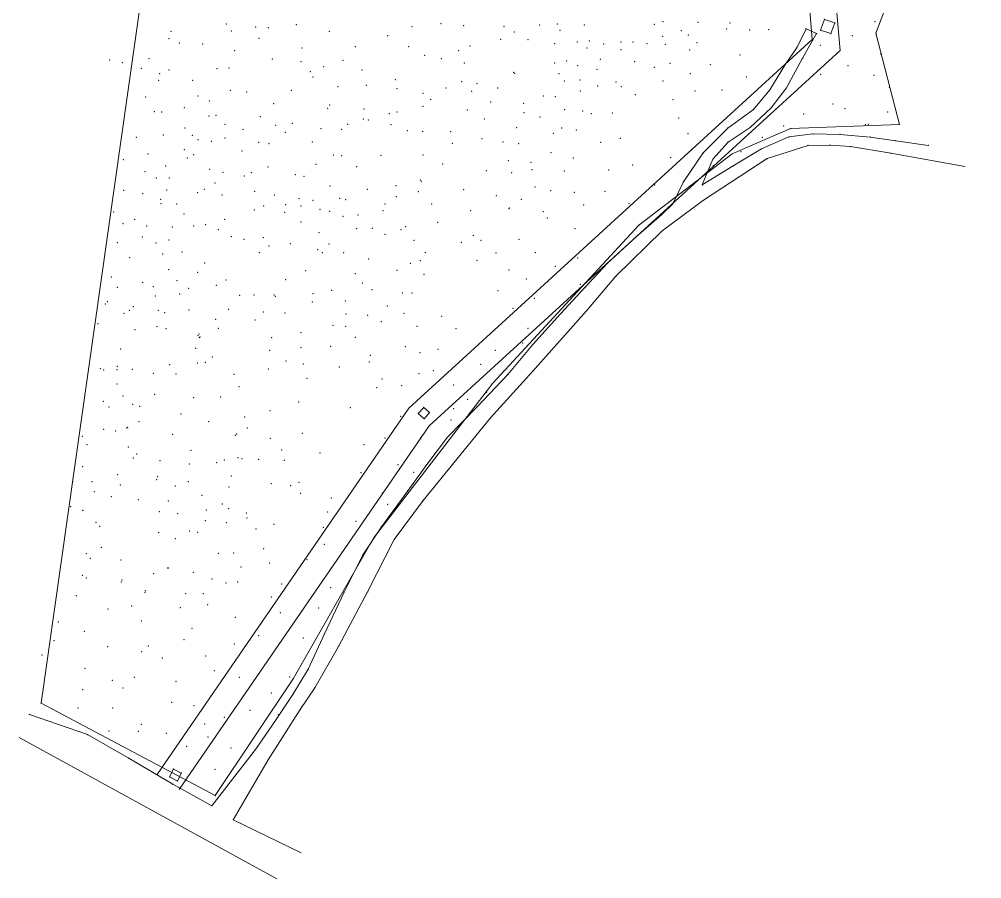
# Model space of a CAD drawing. Header units: metres. Extents: x 575963 to 576746, y 4027204 to 4027703.
# Drawn here: x 575963.4 to 576251.8, y 4027204.3 to 4027461.9 of the extents above; entities that cross this region are included whole.
import ezdxf

# ---------------------------------------------------------------- set-up
doc = ezdxf.new("R2010")
doc.units = ezdxf.units.M
for name, color, linetype, lineweight in [('ELEKTRKHAT', 207, 'Continuous', 0), ('NOKTAAĞAC', 126, 'Continuous', 0), ('NOKTADIREK', 157, 'Continuous', 0), ('NOKTAPARSEL', 6, 'Continuous', 0), ('NOKTAYOL', 30, 'Continuous', 0), ('NOKTAZEMIN', 143, 'Continuous', 0), ('PARSEL', 1, 'Continuous', 0), ('YOL', 132, 'Continuous', 0)]:
    doc.layers.add(name, color=color, linetype=linetype, lineweight=lineweight)

msp = doc.modelspace()

# ---------------------------------------------------------------- linework, layer by layer
at = {"layer": 'ELEKTRKHAT'}
for p, q in [((576184.5962, 4027651.9692, 346.0607), (576201.072, 4027455.8662, 335.6276)), ((576192.5681, 4027652.6389, 346.0607), (576209.3732, 4027452.6161, 335.6276)), ((576203.5465, 4027458.6532, 335.4981), (576204.712, 4027461.9063, 335.7999)), ((576204.712, 4027461.9063, 335.7999), (576207.8558, 4027460.8292, 335.6483)), ((576206.639, 4027457.6473, 335.6734), (576203.5465, 4027458.6532, 335.4981)), ((576207.8558, 4027460.8292, 335.6483), (576206.639, 4027457.6473, 335.6734)), ((576201.072, 4027455.8662, 335.6276), (576080.2113, 4027345.3712, 340.7573)), ((576209.3732, 4027452.6161, 335.6276), (576086.2856, 4027340.0851, 340.7573)), ((576083.0026, 4027343.8269, 340.8333), (576084.6178, 4027345.5971, 340.6616)), ((576084.6178, 4027345.5971, 340.6616), (576086.346, 4027344.0538, 340.7474)), ((576080.2113, 4027345.3712, 340.7573), (576004.7874, 4027235.6176, 348.313)), ((576084.7392, 4027342.2214, 340.7543), (576083.0026, 4027343.8269, 340.8333)), ((576086.346, 4027344.0538, 340.7474), (576084.7392, 4027342.2214, 340.7543)), ((576086.2856, 4027340.0851, 340.7573), (576011.3807, 4027231.0867, 348.313)), ((576009.6527, 4027237.2105, 348.4032), (576008.5027, 4027234.8761, 348.3402)), ((576011.9909, 4027236.0004, 348.3014), (576009.6527, 4027237.2105, 348.4032)), ((576010.8211, 4027233.6112, 348.1657), (576011.9909, 4027236.0004, 348.3014)), ((576008.5027, 4027234.8761, 348.3402), (576010.8211, 4027233.6112, 348.1657))]:
    msp.add_line(p, q, dxfattribs=at)
at = {"layer": 'NOKTAAĞAC'}
for p in [(576156.2844, 4027461.2347, 337.097), (576166.804, 4027460.9886, 336.3139), (576008.952, 4027458.3118, 342.3812), (576025.5349, 4027460.4966, 341.7884), (576026.9896, 4027458.4364, 341.8372), (576034.2425, 4027459.5815, 341.611), (576056.3114, 4027458.3025, 340.9458), (576081.1644, 4027459.6819, 340.0015), (576096.593, 4027460.0486, 339.4293), (576108.6808, 4027459.7187, 338.8269), (576111.7733, 4027458.1291, 339.0597), (576119.4155, 4027460.2567, 338.7472), (576124.6791, 4027460.4914, 338.5271), (576125.5156, 4027458.6015, 338.3562), (576132.7596, 4027460.2417, 337.9677), (576153.7548, 4027460.4142, 337.1069), (576161.7799, 4027458.4677, 336.3605), (576175.3921, 4027459.0606, 335.822), (576176.4176, 4027460.8556, 335.8933), (576182.2882, 4027458.6714, 335.6576), (576187.9516, 4027458.8539, 335.5427), (576008.2871, 4027456.0761, 342.275), (576035.286, 4027456.2391, 341.6242), (576073.806, 4027456.9796, 340.2847), (576107.6774, 4027455.8714, 338.8059), (576115.8996, 4027455.804, 338.7979), (576134.243, 4027455.4315, 337.6493), (576156.2654, 4027456.8365, 336.526), (576163.9295, 4027457.1704, 336.1077), (576011.4499, 4027454.8477, 342.2546), (576018.4204, 4027454.4716, 342.035), (576028.0211, 4027452.5617, 341.6711), (576080.1124, 4027453.6727, 339.9073), (576095.0617, 4027452.486, 339.3343), (576098.4522, 4027453.8754, 339.1991), (576123.9058, 4027454.6312, 337.9702), (576130.6158, 4027455.082, 338.0279), (576133.5645, 4027453.3009, 337.6149), (576138.5419, 4027454.506, 337.4067), (576143.7302, 4027452.8096, 336.6928), (576143.7962, 4027455.1666, 337.122), (576147.3125, 4027455.1245, 336.9714), (576151.495, 4027454.6484, 336.7564), (576157.0724, 4027454.4457, 336.6462), (576164.3177, 4027452.7479, 335.5481), (576166.5397, 4027454.8805, 335.65), (575990.4869, 4027449.7634, 343.1147), (576002.3088, 4027450.171, 342.612), (576060.4603, 4027449.6401, 340.6652), (576084.8843, 4027451.1533, 339.8298), (576137.5499, 4027449.9306, 337.1481), (575994.339, 4027448.9584, 342.8206), (576000.0382, 4027447.2761, 342.7015), (576008.2659, 4027446.7088, 342.1749), (576022.6416, 4027447.1006, 341.7945), (576096.7803, 4027448.8022, 339.2198), (576123.9031, 4027448.8087, 337.8938), (576127.4949, 4027449.3931, 337.6078), (576130.7676, 4027448.0487, 337.3749), (576136.5299, 4027446.9186, 336.869), (576147.8614, 4027449.2095, 336.3309), (576153.6966, 4027447.5404, 335.846), (576158.3954, 4027448.7309, 335.8143), (576005.4601, 4027445.6549, 342.4919), (576015.4401, 4027443.6793, 341.9666), (576050.6225, 4027446.2753, 341.1099), (576051.4156, 4027444.5849, 341.0289), (576076.09, 4027443.8054, 340.1346), (576111.5712, 4027446.0521, 338.3662), (576111.9106, 4027445.7614, 338.1318), (576125.1401, 4027445.6535, 337.874), (576131.4268, 4027443.7021, 337.1282), (576005.2101, 4027443.6382, 342.8425), (576067.3932, 4027442.121, 340.5833), (576076.6482, 4027441.1641, 339.8172), (576095.9712, 4027443.2267, 339.3612), (576100.6316, 4027442.6785, 338.7207), (576106.773, 4027441.3805, 338.7225), (576126.7186, 4027443.4589, 337.4016), (576136.7784, 4027441.9701, 336.7263), (576142.2016, 4027443.0898, 336.408), (576143.8469, 4027441.726, 335.9442), (576001.2655, 4027438.6262, 342.9246), (576017.0392, 4027438.9028, 342.1795), (576026.7187, 4027440.6143, 341.9857), (576084.3964, 4027439.7744, 339.9637), (576086.7525, 4027437.9496, 339.8308), (576098.9723, 4027440.3796, 338.6795), (576120.4916, 4027438.9639, 337.6563), (576124.0627, 4027438.6859, 337.3656), (576131.5328, 4027440.4076, 337.0339), (576012.8589, 4027435.4447, 342.4073), (576020.3536, 4027437.4383, 342.0316), (576055.8204, 4027435.2816, 340.807), (576056.4506, 4027436.2816, 340.6711), (576066.7111, 4027435.086, 340.47), (576084.4349, 4027435.8055, 339.9353), (576104.6795, 4027437.1015, 338.5019), (576114.5829, 4027436.7341, 338.0947), (576207.2837, 4027436.5113, 333.7903), (576210.9101, 4027435.1528, 332.6953), (576003.8737, 4027434.2157, 342.7635), (576006.1375, 4027434.138, 342.7535), (576020.2565, 4027432.923, 342.19), (576022.4359, 4027433.1404, 342.2371), (576074.3007, 4027433.6111, 340.1772), (576076.6334, 4027434.093, 339.9518), (576114.6936, 4027433.9448, 338.0721), (576119.4471, 4027432.6096, 337.415), (576126.8855, 4027434.8859, 336.9624), (576132.2319, 4027434.437, 336.6457), (576134.8422, 4027433.5964, 336.3239), (576198.4418, 4027433.5125, 333.711), (576013.0815, 4027429.3126, 342.5794), (576025.0759, 4027430.4354, 342.0763), (576040.2863, 4027430.1802, 341.37), (576045.3031, 4027430.7135, 341.2426), (576061.8838, 4027430.4265, 340.6034), (576066.5641, 4027432.0689, 340.669), (576068.0314, 4027431.7744, 340.4689), (576074.8333, 4027430.3177, 340.1362), (576102.8452, 4027432.0862, 338.699), (576112.5189, 4027429.3979, 338.1762), (576126.0065, 4027429.3362, 336.7419), (576192.5257, 4027429.9682, 333.3963), (576216.9827, 4027430.33, 332.0845), (576217.8459, 4027430.461, 331.9557), (575998.5117, 4027426.5009, 342.9229), (576006.5845, 4027427.2772, 342.7877), (576015.2824, 4027427.1782, 342.427), (576025.0962, 4027426.3543, 342.2059), (576030.4804, 4027428.955, 341.85), (576043.1797, 4027428.0641, 341.302), (576053.8554, 4027429.1564, 340.9468), (576059.9976, 4027428.9172, 340.5624), (576079.6738, 4027428.5501, 339.9066), (576084.3414, 4027428.3369, 339.6846), (576092.754, 4027428.2521, 339.2377), (576123.4354, 4027427.7619, 336.9766), (576130.4135, 4027428.7748, 336.5314), (576186.1389, 4027426.5942, 333.6036), (576016.9636, 4027425.8871, 341.7148), (576021.035, 4027425.3404, 342.2673), (576038.2847, 4027424.6919, 341.5037), (576051.2509, 4027425.1277, 341.1415), (576093.1862, 4027424.7176, 339.1468), (576108.3561, 4027425.1041, 338.4034), (576113.0343, 4027424.6446, 337.5466), (576137.6282, 4027425.0788, 335.7332), (576002.0018, 4027421.577, 343.2156), (576012.9251, 4027422.8493, 342.4535), (576015.7379, 4027421.3709, 342.3548), (576030.1425, 4027422.4846, 342.024), (576057.5743, 4027421.2268, 340.6919), (576060.0751, 4027421.0256, 340.7967), (576071.8026, 4027421.1304, 340.5026), (576084.4337, 4027421.2208, 339.6531), (576122.7307, 4027421.929, 336.8962), (576179.7095, 4027422.2488, 333.6449), (575994.6153, 4027419.8446, 343.3504), (576007.2941, 4027417.9476, 342.9562), (576013.8058, 4027420.3179, 342.4558), (576052.3896, 4027418.4343, 341.0151), (576064.5521, 4027417.7286, 340.6444), (576090.3433, 4027418.5189, 339.4298), (576110.0341, 4027419.5811, 337.8019), (576116.7495, 4027419.0113, 337.5052), (576129.5138, 4027420.327, 336.4393), (576171.4485, 4027418.0135, 333.579), (576001.0803, 4027416.2609, 343.1681), (576020.5227, 4027416.9079, 342.4929), (576024.4519, 4027416.0446, 342.111), (576030.8366, 4027414.9229, 342.0901), (576033.003, 4027415.9128, 342.2624), (576046.1264, 4027415.3565, 341.3345), (576048.7481, 4027414.8444, 341.1337), (576110.9869, 4027416.0021, 338.0821), (576117.0957, 4027416.857, 337.3259), (576126.8092, 4027416.5012, 336.6503), (576140.0405, 4027416.7487, 335.2477), (576004.5338, 4027414.3587, 342.8663), (576008.445, 4027414.3787, 342.9789), (576022.0799, 4027412.8667, 342.2506), (576056.5736, 4027411.9203, 340.8062), (576076.2847, 4027412.0786, 340.1231), (576083.6503, 4027413.7664, 339.704), (576083.8814, 4027413.3317, 339.7852), (575994.71, 4027410.6155, 343.3521), (576000.3669, 4027409.656, 343.2736), (576007.6426, 4027410.7444, 342.9603), (576016.8876, 4027409.9965, 342.6966), (576018.8694, 4027410.9168, 342.4539), (576024.1494, 4027409.3015, 342.2034), (576033.9794, 4027410.3939, 342.0597), (576039.8865, 4027409.2345, 341.8579), (576067.7621, 4027410.927, 340.4104), (576083.0437, 4027410.2796, 339.4942), (576096.5833, 4027410.9025, 338.508), (576106.4408, 4027409.0327, 338.4325), (576117.9287, 4027411.6566, 337.2292), (576122.6267, 4027410.6079, 337.0246), (576129.792, 4027410.0995, 336.0534), (576005.8247, 4027407.975, 343.2061), (576005.8883, 4027406.6244, 343.3044), (576010.5559, 4027406.5488, 343.0356), (576043.2437, 4027406.3221, 341.8451), (576047.2939, 4027408.2045, 341.3801), (576051.4303, 4027407.6773, 341.2969), (576059.4867, 4027408.2483, 341.0121), (576061.2276, 4027407.8504, 340.8855), (576073.071, 4027406.5612, 340.1591), (576076.4447, 4027408.7231, 340.0537), (576086.981, 4027406.5556, 339.2338), (576113.8922, 4027407.9829, 337.5367), (575991.7418, 4027404.1556, 343.559), (576012.8244, 4027403.6015, 342.7996), (576033.8382, 4027404.8113, 342.122), (576036.7206, 4027406.0007, 342.153), (576042.9487, 4027404.0493, 341.6451), (576047.8477, 4027405.9459, 341.4561), (576053.5764, 4027404.9563, 340.9003), (576056.4062, 4027404.3274, 341.2889), (576064.9639, 4027403.2874, 340.8485), (576072.3845, 4027404.6155, 340.2065), (576110.2338, 4027405.1849, 338.0812), (576110.2528, 4027405.3455, 338.0902), (576120.4403, 4027404.2658, 337.2629), (575994.5402, 4027400.6331, 343.5514), (575997.9854, 4027401.923, 343.5174), (576025.0307, 4027401.9556, 342.2469), (576047.854, 4027401.1225, 341.4799), (576060.4107, 4027402.8551, 341.0438), (576088.7762, 4027401.0657, 339.3576), (576121.7104, 4027402.3686, 337.3196), (576001.5723, 4027400.008, 343.4679), (576009.3384, 4027399.6584, 343.1063), (576015.6825, 4027399.9431, 342.6326), (576019.2798, 4027400.3722, 342.6224), (576023.0472, 4027398.8687, 342.2927), (576053.2358, 4027397.9781, 341.1791), (576064.5248, 4027399.2049, 340.8015), (576069.2627, 4027399.3022, 340.5334), (576072.987, 4027397.5232, 340.0424), (576077.793, 4027398.9016, 340.4995), (576079.2555, 4027399.7438, 339.9555), (575992.7866, 4027395.0165, 343.8659), (576000.3183, 4027396.7165, 343.3109), (576004.4005, 4027394.8419, 343.2656), (576008.3128, 4027395.8016, 343.2569), (576026.9436, 4027396.7941, 342.2948), (576030.7423, 4027395.9382, 342.1858), (576036.5692, 4027396.5128, 342.0979), (576044.6361, 4027394.7138, 341.9457), (576081.6792, 4027395.6763, 339.9468), (576099.5177, 4027397.1455, 338.6001), (576101.7756, 4027395.6638, 338.5249), (576012.1628, 4027392.2271, 343.2123), (576035.3697, 4027391.9834, 342.1283), (576038.2685, 4027393.9448, 342.117), (576052.8381, 4027392.8902, 341.3719), (576054.2909, 4027391.9826, 341.286), (576056.2505, 4027394.532, 341.0866), (576060.6883, 4027392.0286, 341.1248), (576085.0682, 4027392.0048, 339.3811), (576118.1058, 4027391.9551, 337.5113), (575996.5313, 4027390.4877, 343.7068), (576006.423, 4027391.5864, 343.2119), (576018.97, 4027388.9027, 342.713), (576068.1223, 4027390.0342, 340.6217), (576083.6184, 4027389.5975, 339.5773), (576008.2033, 4027386.8552, 343.1284), (576016.9073, 4027386.1098, 342.7124), (576049.2305, 4027386.6221, 341.5901), (576076.6076, 4027386.6738, 340.1521), (576080.6212, 4027388.759, 339.9745), (575991.0555, 4027384.7274, 344.203), (576000.4085, 4027383.1196, 343.9384), (576010.7288, 4027383.551, 343.2701), (576025.4058, 4027383.8145, 342.626), (576043.2522, 4027383.8433, 341.9462), (576064.1112, 4027385.6658, 341.0298), (576084.6953, 4027385.5094, 339.6674), (575992.8543, 4027381.592, 344.2795), (576003.6114, 4027381.7897, 343.6523), (576014.1716, 4027381.2776, 343.1556), (576022.5016, 4027382.2248, 342.5858), (576057.0168, 4027380.7134, 341.3101), (576066.2241, 4027382.8565, 340.4278), (576069.1349, 4027380.8831, 340.4818), (575989.8127, 4027377.3056, 344.7239), (576004.2362, 4027378.9918, 343.8247), (576011.5485, 4027379.5893, 343.3719), (576029.5062, 4027379.2296, 342.3777), (576033.7913, 4027379.3064, 342.1518), (576039.7356, 4027379.258, 342.0114), (576040.1508, 4027378.906, 342.0144), (576051.4785, 4027379.6729, 341.4253), (576061.1416, 4027377.5302, 341.0702), (576078.2309, 4027379.8771, 340.1635), (576081.1642, 4027379.9175, 340.1647), (575989.2497, 4027376.6201, 344.7691), (575996.3836, 4027374.7292, 344.4479), (575997.5688, 4027375.8447, 344.2433), (576005.1362, 4027374.7321, 343.7783), (576014.3094, 4027374.7698, 343.1906), (576026.1922, 4027374.9524, 342.4711), (576051.2186, 4027377.2198, 341.4791), (576073.7438, 4027376.0116, 340.1591), (575994.7759, 4027373.8106, 344.6869), (576006.9662, 4027373.9779, 343.7944), (576022.2518, 4027371.9525, 342.9547), (576034.1075, 4027371.8146, 342.2082), (576036.6067, 4027374.2015, 342.2279), (576043.1023, 4027373.864, 341.9222), (576061.3819, 4027373.6101, 341.4504), (576067.7988, 4027373.2349, 340.7578), (576078.7566, 4027373.7955, 340.0073), (575986.9865, 4027370.725, 344.9737), (575998.0865, 4027368.8899, 344.4949), (576004.66, 4027369.8455, 344.0213), (576007.3582, 4027369.1811, 344.1623), (576023.0949, 4027369.3457, 342.8085), (576057.4641, 4027370.1655, 341.3103), (576061.2056, 4027369.8939, 341.2857), (576071.931, 4027371.2587, 340.4396), (576120.4564, 4027371.2788, 337.7246), (576017.0076, 4027367.0661, 343.2487), (576017.3084, 4027367.6425, 343.3836), (576017.4286, 4027366.5386, 343.1035), (576017.5578, 4027366.6665, 343.2087), (576039.0983, 4027366.5436, 341.9153), (576047.811, 4027367.9803, 341.5237), (576064.1203, 4027366.5595, 341.2038), (575993.8259, 4027363.1346, 344.8285), (576016.2637, 4027363.287, 343.0436), (576047.8623, 4027363.486, 341.7573), (576079.1299, 4027363.8354, 340.5308), (576112.4068, 4027363.8836, 338.7223), (576114.3201, 4027364.8938, 338.5257), (576021.3364, 4027360.7039, 343.3202), (576038.4648, 4027362.6885, 342.1059), (576068.6421, 4027361.2384, 341.0504), (576083.5294, 4027361.9689, 340.0286), (575987.6956, 4027357.2534, 345.4647), (575992.8065, 4027357.9576, 345.1266), (576008.481, 4027358.3826, 344.2327), (576016.7696, 4027358.8799, 343.5395), (576019.1838, 4027359.1268, 343.3882), (576038.0667, 4027357.1545, 342.3915), (576043.4101, 4027359.4728, 342.1098), (576048.5176, 4027358.6184, 341.9299), (576059.3466, 4027357.7125, 341.439), (576068.3351, 4027359.239, 341.064), (575988.7173, 4027356.8359, 345.5071), (575992.6934, 4027356.9325, 345.0703), (575997.3461, 4027356.9857, 344.8529), (576003.5912, 4027355.8564, 344.6306), (576010.3846, 4027355.6484, 344.2413), (576027.7946, 4027355.4708, 342.932), (576049.7036, 4027354.3205, 341.835), (576083.2645, 4027355.7321, 340.5407), (575992.7014, 4027352.638, 345.1527), (576029.2996, 4027351.805, 342.9282), (576070.497, 4027351.5171, 341.0388), (576072.0831, 4027354.1672, 341.1093), (576078.061, 4027352.115, 340.6301), (575994.5229, 4027349.0636, 345.269), (576003.9676, 4027349.522, 344.583), (576015.7435, 4027348.515, 343.8304), (576023.8262, 4027348.7371, 343.2624), (576103.4961, 4027350.016, 339.4946), (575988.6443, 4027347.4201, 345.5933), (575990.3675, 4027345.7544, 345.5151), (575997.3721, 4027346.5596, 345.1496), (575999.5086, 4027345.9378, 344.7556), (576047.1552, 4027347.2434, 341.9239), (576097.7956, 4027348.0575, 339.9583), (576011.8931, 4027343.6595, 344.0845), (576030.9738, 4027342.766, 343.0895), (576038.5673, 4027344.6666, 342.7309), (576062.6824, 4027345.5055, 341.5887), (576093.6209, 4027345.2082, 340.181), (575999.348, 4027341.3221, 344.8543), (576020.1709, 4027341.3342, 343.638), (576092.7582, 4027341.8207, 340.2966), (575988.7711, 4027339.0742, 346.4497), (575992.2893, 4027338.5408, 345.8559), (575995.6411, 4027339.4057, 345.3835), (575995.8759, 4027339.6724, 345.2473), (576009.4152, 4027337.5669, 344.4326), (576028.2106, 4027337.2548, 343.5271), (576028.6107, 4027337.6804, 343.4277), (576031.7558, 4027339.4554, 343.4593), (576048.2469, 4027337.862, 342.1365), (575982.3614, 4027336.9242, 346.3928), (575983.7285, 4027334.4184, 346.5675), (576038.6841, 4027336.3455, 342.8506), (576066.7218, 4027334.465, 341.7689), (575996.0774, 4027333.7862, 345.6813), (575998.5843, 4027331.6827, 345.4173), (576014.9026, 4027332.6988, 344.3565), (576042.1082, 4027332.8449, 342.9408), (576053.5747, 4027331.9463, 342.4861), (575997.6594, 4027330.4336, 345.4625), (576005.5624, 4027329.6577, 344.9829), (576014.3813, 4027328.66, 344.4828), (576022.6123, 4027329.0822, 344.0856), (576024.8429, 4027329.8225, 343.9898), (576028.9568, 4027330.5685, 343.5087), (576030.1383, 4027330.2835, 343.5468), (576035.1544, 4027330.0632, 343.4969), (576042.8739, 4027329.777, 342.958), (575982.4844, 4027327.8627, 347.149), (575992.9557, 4027325.4251, 345.9988), (576081.6201, 4027326.1727, 341.301), (575979.447, 4027323.3047, 347.0814), (575985.2773, 4027323.3899, 346.9144), (576004.5693, 4027323.9728, 345.3868), (576004.956, 4027324.8808, 345.3011), (576014.0836, 4027323.3958, 344.8685), (576026.9857, 4027325.0191, 343.922), (576039.0047, 4027322.7606, 343.2892), (576047.2612, 4027323.1474, 342.9396), (575985.8982, 4027320.3311, 346.7892), (575993.7453, 4027322.3277, 346.2329), (576010.2353, 4027322.0862, 344.9246), (576026.2394, 4027321.719, 344.2143), (576044.7733, 4027322.1826, 343.1618), (576047.7867, 4027319.8364, 343.0349), (575991.0359, 4027318.8988, 346.5902), (575999.1181, 4027317.9837, 346.1461), (576008.1008, 4027317.5889, 345.4206), (576018.2056, 4027319.2617, 344.5857), (575978.8049, 4027315.9033, 347.5961), (575982.4163, 4027314.7755, 347.3527), (575982.4987, 4027314.7733, 347.3607), (576005.3726, 4027314.4055, 345.4054), (576019.5079, 4027314.8379, 344.7596), (576024.246, 4027316.6265, 344.7936), (576026.176, 4027315.3035, 344.3959), (576031.4989, 4027313.9627, 344.0192), (576073.8051, 4027316.5066, 341.8256), (575986.4728, 4027311.1619, 347.1287), (576010.9382, 4027313.7367, 345.2377), (576019.2206, 4027311.6446, 344.761), (576025.5146, 4027311.0283, 344.6067), (576031.6786, 4027312.4093, 344.2519), (575987.5018, 4027309.9451, 347.1397), (576014.4852, 4027308.5623, 345.2482), (576016.8668, 4027308.173, 345.0956), (576034.3518, 4027309.1579, 343.9383), (576034.4229, 4027309.1647, 343.9717), (576039.73, 4027310.5207, 343.8149), (576005.2412, 4027308.0355, 345.5979), (576010.2133, 4027306.2345, 345.5404), (575987.9904, 4027303.6377, 347.2005), (576036.7085, 4027303.2336, 344.2538), (575983.5812, 4027301.7256, 347.5164), (575984.7252, 4027300.3507, 347.5304), (575993.9646, 4027299.8783, 346.6678), (576023.0739, 4027301.8493, 344.9685), (576027.6869, 4027301.9433, 344.8015), (576007.8821, 4027297.4632, 345.7762), (576008.0748, 4027297.5049, 346.0309), (576029.9119, 4027297.784, 344.8485), (576038.4239, 4027299.002, 344.1404), (575982.3199, 4027295.2678, 347.8318), (575983.4961, 4027294.4545, 347.7288), (575994.265, 4027293.908, 346.836), (576003.6754, 4027295.7965, 346.1378), (576003.697, 4027295.7997, 346.3695), (576015.6187, 4027296.1309, 345.333), (576021.1698, 4027294.1787, 345.2041), (575994.01, 4027293.2845, 346.8143), (576025.4237, 4027293.0165, 345.3716), (576028.8611, 4027293.2595, 344.9686), (576056.745, 4027291.6191, 343.5583), (575980.5857, 4027289.195, 348.1767), (576001.1474, 4027290.1666, 346.4574), (576001.1713, 4027290.7183, 346.2784), (576013.2618, 4027289.8296, 345.711), (576018.6131, 4027289.741, 345.706), (576038.9547, 4027288.8099, 344.5918), (575989.9822, 4027285.1744, 347.3552), (575997.0964, 4027286.1176, 346.6703), (576011.7461, 4027285.5961, 345.9356), (576019.8785, 4027286.4458, 345.6767), (576053.1307, 4027285.5075, 344.0099), (575975.1509, 4027281.2481, 349.0706), (576000.0393, 4027281.5608, 346.6043), (576015.2269, 4027279.375, 346.3738), (575982.9321, 4027278.5089, 348.6366), (575973.8794, 4027275.6829, 349.5445), (575989.897, 4027273.8709, 347.582), (576002.1046, 4027274.0834, 346.8989), (576012.8374, 4027275.9917, 346.3973), (575970.2415, 4027271.3755, 349.7816), (576000.1202, 4027272.3502, 347.1485), (576019.3061, 4027271.086, 345.9589), (575983.1501, 4027267.4031, 348.705), (575991.3505, 4027263.7643, 348.2916), (575981.0151, 4027255.5323, 349.481), (575990.2763, 4027248.6363, 349.4455), (575999.0889, 4027248.5292, 347.5822)]:
    msp.add_point(p, dxfattribs=at)
at = {"layer": 'NOKTADIREK'}
for p in [(576204.712, 4027461.9063, 335.7999), (576203.5465, 4027458.6532, 335.4981), (576207.8558, 4027460.8292, 335.6483), (576206.639, 4027457.6473, 335.6734), (576084.6178, 4027345.5971, 340.6616), (576083.0026, 4027343.8269, 340.8333), (576086.346, 4027344.0538, 340.7474), (576084.7392, 4027342.2214, 340.7543), (576009.6527, 4027237.2105, 348.4032), (576011.9909, 4027236.0004, 348.3014), (576008.5027, 4027234.8761, 348.3402), (576010.8211, 4027233.6112, 348.1657)]:
    msp.add_point(p, dxfattribs=at)
at = {"layer": 'NOKTAPARSEL'}
for p in [(576220.14, 4027457.72), (576227.18, 4027430.43), (576194.56, 4027429.18), (576177.04, 4027421.56), (576149.1, 4027400.21), (576105.38, 4027352.9), (576069.6, 4027306.42), (576045.53, 4027264.3), (575969.98, 4027256.98), (576022.18, 4027229.25)]:
    msp.add_point(p, dxfattribs=at)
at = {"layer": 'NOKTAYOL'}
for p in [(576199.2016, 4027459.0807, 335.4039), (576202.3602, 4027457.6365, 335.1786), (576196.5325, 4027453.5976, 334.7099), (576198.1405, 4027450.2337, 334.4749), (576193.0759, 4027448.4784, 334.4926), (576193.3177, 4027441.3509, 334.1867), (576188.3155, 4027440.7523, 333.9482), (576188.7649, 4027435.3987, 333.9862), (576183.4228, 4027434.9065, 333.9532), (576175.7408, 4027429.3422, 333.8747), (576182.4672, 4027429.4994, 333.7927), (576194.0799, 4027426.6799, 332.7277), (576201.2565, 4027427.5862, 332.3204), (576209.3345, 4027427.4155, 331.8872), (576218.4489, 4027426.6247, 331.4252), (576175.8197, 4027425.1398, 333.707), (576199.7881, 4027424.1416, 332.4541), (576206.3795, 4027424.2024, 332.13), (576212.4937, 4027423.7677, 331.763), (576226.0935, 4027425.5098, 330.8346), (576235.8153, 4027424.1427, 330.3697), (576168.4024, 4027421.8917, 333.468), (576185.826, 4027423.0593, 332.9954), (576224.6354, 4027421.7845, 331.0292), (576171.2945, 4027420.0372, 333.4518), (576177.4041, 4027417.9875, 333.1924), (576187.5923, 4027420.1588, 333.0473), (576162.4506, 4027413.2292, 333.5253), (576168.1085, 4027412.2693, 333.3869), (576159.2413, 4027406.6583, 333.6423), (576168.4286, 4027407.711, 333.4496), (576156.0316, 4027403.4323, 333.895), (576156.0793, 4027398.5066, 334.0609), (576148.1708, 4027396.675, 334.7517), (576139.7171, 4027388.7879, 335.8094), (576142.2042, 4027384.9322, 335.8241), (576132.9274, 4027381.5363, 336.5131), (576133.3856, 4027374.5363, 336.7484), (576125.5745, 4027373.6243, 337.1114), (576117.3787, 4027364.4743, 337.8591), (576109.829, 4027355.4817, 338.6618), (576117.3059, 4027356.501, 338.2106), (576100.6137, 4027345.7832, 339.6797), (576104.6496, 4027342.4595, 339.6447), (576091.7263, 4027336.6754, 340.5722), (576085.5643, 4027328.4483, 341.2307), (576079.8302, 4027320.6327, 341.604), (576084.4494, 4027317.7521, 341.5677), (576071.9565, 4027309.8559, 342.2348), (576075.7861, 4027306.0381, 342.2543), (576066.3375, 4027301.2568, 342.6686), (576060.788, 4027290.2203, 343.3525), (576067.8059, 4027290.324, 343.1513), (576054.8528, 4027277.7136, 344.2092), (576059.05, 4027273.9651, 344.2485), (576050.0522, 4027267.1037, 344.7165), (576045.4275, 4027259.5816, 345.2745), (576051.9951, 4027261.5839, 344.8765), (575966.4881, 4027253.5749, 350.3407), (576041.0765, 4027253.5417, 345.7115), (576047.6445, 4027255.0276, 345.3788), (576040.2536, 4027251.7722, 345.8181), (575983.8857, 4027247.5383, 349.2963), (576034.2541, 4027243.0935, 346.1264), (575996.0908, 4027240.5752, 348.7394), (576037.9715, 4027239.9371, 346.1503), (576009.4404, 4027232.6388, 348.0297), (576021.1541, 4027226.2245, 347.2682), (576027.5383, 4027222.0062, 347.2063)]:
    msp.add_point(p, dxfattribs=at)
at = {"layer": 'NOKTAZEMIN'}
for p in [(576219.8541, 4027461.1806, 334.4867), (576038.0858, 4027459.4188, 341.667), (576046.4736, 4027460.3243, 340.922), (576089.8443, 4027460.5664, 339.7705), (576213.0935, 4027457.0042, 334.5153), (576048.1585, 4027453.2738, 340.9933), (576064.0985, 4027453.7579, 340.3657), (576203.5168, 4027454.1046, 335.0091), (576039.3101, 4027450.0591, 341.1903), (576089.9239, 4027450.1236, 339.2711), (576179.425, 4027451.2477, 334.8579), (576221.5146, 4027451.498, 333.8013), (576026.3332, 4027447.3331, 341.6167), (576047.867, 4027449.225, 341.0155), (576054.6488, 4027447.6993, 340.803), (576066.1157, 4027446.7207, 340.4315), (576170.5306, 4027448.3279, 334.9994), (576211.8171, 4027448.0665, 333.6851), (576164.5267, 4027445.6237, 335.0935), (576181.2859, 4027444.6413, 334.735), (576203.6085, 4027445.3856, 333.9491), (576219.5556, 4027445.1693, 332.8159), (576058.9598, 4027441.7112, 340.4895), (576091.3289, 4027441.2827, 339.2435), (576156.337, 4027443.4046, 335.293), (576224.1927, 4027441.5777, 332.3073), (576031.6264, 4027440.1046, 341.4732), (576044.9984, 4027440.626, 341.0564), (576148.0912, 4027439.3096, 335.4478), (576165.9379, 4027440.4116, 335.3929), (576174.0602, 4027440.6894, 335.056), (576039.6327, 4027436.6057, 341.2268), (576159.3035, 4027437.8311, 335.4435), (576035.6523, 4027432.7825, 341.5719), (576097.7195, 4027434.7103, 338.7365), (576141.1421, 4027433.8889, 335.6662), (576161.0234, 4027432.2992, 334.7619), (576223.6476, 4027434.1828, 331.7385), (576163.812, 4027427.6069, 334.3732), (576035.1462, 4027425.0949, 341.6473), (576102.0523, 4027426.1486, 338.4188), (576143.5861, 4027426.2729, 335.3996), (576147.2018, 4027418.2836, 334.6802), (576158.6435, 4027420.4412, 334.4067), (576037.9618, 4027417.6468, 341.663), (576103.4263, 4027416.5692, 338.2611), (576153.8339, 4027412.2616, 334.2277), (576138.9388, 4027410.3162, 335.3085), (576132.6071, 4027406.2218, 335.9254), (576146.1701, 4027406.6845, 334.6877), (576098.6716, 4027404.5493, 338.3772), (576129.9302, 4027399.1439, 336.2173), (576095.8961, 4027395.0905, 338.5064), (576113.2049, 4027396.0264, 337.6778), (576106.2737, 4027391.8367, 338.3794), (576100.6359, 4027389.7214, 338.5393), (576130.7153, 4027390.4296, 336.4711), (576110.1764, 4027386.804, 337.8071), (576124.0419, 4027387.8411, 337.1392), (576115.4046, 4027384.1245, 337.6383), (576106.8685, 4027380.5858, 338.3167), (576131.5423, 4027382.5101, 336.6713), (576117.8192, 4027378.3237, 337.6535), (576111.367, 4027375.2949, 338.0618), (576090.0432, 4027372.9159, 339.3827), (576082.573, 4027369.9248, 339.8863), (576094.2572, 4027369.2485, 339.2623), (576115.8866, 4027369.3048, 337.9884), (576056.7265, 4027363.9465, 341.3375), (576088.9209, 4027362.9921, 339.8081), (576106.0644, 4027362.6876, 338.8569), (576101.6958, 4027358.4748, 339.1391), (576087.4816, 4027356.6262, 340.1171), (576093.634, 4027352.3689, 339.864), (576077.7267, 4027342.9276, 340.8146), (576073.0432, 4027336.4696, 341.1422), (576083.7049, 4027336.5217, 340.9349), (576076.898, 4027328.4435, 341.5576), (576065.8047, 4027326.0837, 341.7414), (576072.1892, 4027319.9869, 341.7263), (576056.9196, 4027318.4658, 342.4267), (576055.8466, 4027314.2329, 342.7218), (576064.3651, 4027311.4973, 342.2966), (576054.5815, 4027309.7014, 342.8614), (576054.8258, 4027304.521, 343.0703), (576049.6662, 4027299.9326, 343.8486), (576042.0452, 4027292.7256, 344.3137), (576028.1797, 4027282.6732, 345.2374), (576041.6808, 4027284.1101, 344.5789), (576035.1868, 4027277.2278, 345.2882), (576048.5948, 4027276.5088, 344.9481), (576027.9144, 4027274.7267, 345.7153), (576006.2725, 4027270.5444, 346.7187), (576021.9, 4027266.6825, 346.4642), (575997.9557, 4027264.7113, 347.2432), (576010.4131, 4027263.5383, 346.6647), (576029.3839, 4027264.719, 346.0346), (576044.433, 4027264.7641, 345.1583), (575982.4731, 4027260.9583, 348.7632), (575994.5049, 4027261.4667, 347.4695), (576038.9862, 4027259.9756, 345.8705), (576009.0792, 4027257.1639, 346.6917), (576015.8336, 4027256.196, 346.3887), (575991.4596, 4027255.4837, 347.8825), (576032.6193, 4027254.8212, 345.9833), (576000.0008, 4027250.5894, 347.2547), (576018.9939, 4027250.7637, 346.3645), (576024.8434, 4027252.6895, 346.1156), (576007.5098, 4027247.8949, 346.9723), (576020.0028, 4027246.8284, 346.3061), (576013.6121, 4027244.0309, 346.559), (576026.8563, 4027243.5119, 346.2453), (576022.1164, 4027237.1247, 346.799)]:
    msp.add_point(p, dxfattribs=at)
at = {"layer": 'PARSEL'}
for p, q in [((576220.1391, 4027457.7187, 4.8568), (576251.8481, 4027542.1538, 8.2299)), ((576000.2084, 4027469.9555, -9.5533), (575969.9802, 4027256.9785, 36.0553)), ((576227.1779, 4027430.4307), (576220.1391, 4027457.7187, 4.8568)), ((576194.5553, 4027429.1843, -1.0929), (576227.1779, 4027430.4307)), ((576177.0365, 4027421.5557, -3.4676), (576194.5553, 4027429.1843, -1.0929)), ((576149.0955, 4027400.2055, -2.3643), (576177.0365, 4027421.5557, -3.4676)), ((576105.377, 4027352.8981, -1.429), (576149.0955, 4027400.2055, -2.3643)), ((576069.6038, 4027306.4213, 21.2079), (576105.377, 4027352.8981, -1.429)), ((576045.5328, 4027264.2989, 58.5271), (576069.6038, 4027306.4213, 21.2079)), ((576022.1814, 4027229.2466, 80.2845), (576045.5328, 4027264.2989, 58.5271)), ((575969.9802, 4027256.9785, 36.0553), (576022.1814, 4027229.2466, 80.2845))]:
    msp.add_line(p, q, dxfattribs=at)
at = {"layer": 'YOL'}
for p, q in [((576199.2016, 4027459.0807, 335.4039), (576196.5325, 4027453.5976, 334.7099)), ((576202.3602, 4027457.6365, 335.1786), (576199.2016, 4027459.0807, 335.4039)), ((576198.1405, 4027450.2337, 334.4749), (576202.3602, 4027457.6365, 335.1786)), ((576196.5325, 4027453.5976, 334.7099), (576193.0759, 4027448.4784, 334.4926)), ((576193.3177, 4027441.3509, 334.1867), (576198.1405, 4027450.2337, 334.4749)), ((576193.0759, 4027448.4784, 334.4926), (576188.3155, 4027440.7523, 333.9482)), ((576188.7649, 4027435.3987, 333.9862), (576193.3177, 4027441.3509, 334.1867)), ((576188.3155, 4027440.7523, 333.9482), (576183.4228, 4027434.9065, 333.9532)), ((576182.4672, 4027429.4994, 333.7927), (576188.7649, 4027435.3987, 333.9862)), ((576183.4228, 4027434.9065, 333.9532), (576175.7408, 4027429.3422, 333.8747)), ((576175.7408, 4027429.3422, 333.8747), (576168.4024, 4027421.8917, 333.468)), ((576175.8197, 4027425.1398, 333.707), (576182.4672, 4027429.4994, 333.7927)), ((576194.0799, 4027426.6799, 332.7277), (576185.826, 4027423.0593, 332.9954)), ((576201.2565, 4027427.5862, 332.3204), (576194.0799, 4027426.6799, 332.7277)), ((576209.3345, 4027427.4155, 331.8872), (576201.2565, 4027427.5862, 332.3204)), ((576218.4489, 4027426.6247, 331.4252), (576209.3345, 4027427.4155, 331.8872)), ((576226.0935, 4027425.5098, 330.8346), (576218.4489, 4027426.6247, 331.4252)), ((576171.2945, 4027420.0372, 333.4518), (576175.8197, 4027425.1398, 333.707)), ((576187.5923, 4027420.1588, 333.0473), (576199.7881, 4027424.1416, 332.4541)), ((576199.7881, 4027424.1416, 332.4541), (576206.3795, 4027424.2024, 332.13)), ((576206.3795, 4027424.2024, 332.13), (576212.4937, 4027423.7677, 331.763)), ((576212.4937, 4027423.7677, 331.763), (576224.6354, 4027421.7845, 331.0292)), ((576235.8153, 4027424.1427, 330.3697), (576226.0935, 4027425.5098, 330.8346)), ((576168.4024, 4027421.8917, 333.468), (576162.4506, 4027413.2292, 333.5253)), ((576185.826, 4027423.0593, 332.9954), (576177.4041, 4027417.9875, 333.1924)), ((576224.6354, 4027421.7845, 331.0292), (576246.751, 4027417.8263, 324.3003)), ((576168.1085, 4027412.2693, 333.3869), (576171.2945, 4027420.0372, 333.4518)), ((576177.4041, 4027417.9875, 333.1924), (576168.1085, 4027412.2693, 333.3869)), ((576168.4286, 4027407.711, 333.4496), (576187.5923, 4027420.1588, 333.0473)), ((576162.4506, 4027413.2292, 333.5253), (576159.2413, 4027406.6583, 333.6423)), ((576159.2413, 4027406.6583, 333.6423), (576156.0316, 4027403.4323, 333.895)), ((576156.0793, 4027398.5066, 334.0609), (576168.4286, 4027407.711, 333.4496)), ((576156.0316, 4027403.4323, 333.895), (576148.1708, 4027396.675, 334.7517)), ((576142.2042, 4027384.9322, 335.8241), (576156.0793, 4027398.5066, 334.0609)), ((576148.1708, 4027396.675, 334.7517), (576139.7171, 4027388.7879, 335.8094)), ((576139.7171, 4027388.7879, 335.8094), (576132.9274, 4027381.5363, 336.5131)), ((576133.3856, 4027374.5363, 336.7484), (576142.2042, 4027384.9322, 335.8241)), ((576132.9274, 4027381.5363, 336.5131), (576125.5745, 4027373.6243, 337.1114)), ((576117.3059, 4027356.501, 338.2106), (576133.3856, 4027374.5363, 336.7484)), ((576125.5745, 4027373.6243, 337.1114), (576117.3787, 4027364.4743, 337.8591)), ((576117.3787, 4027364.4743, 337.8591), (576109.829, 4027355.4817, 338.6618)), ((576109.829, 4027355.4817, 338.6618), (576100.6137, 4027345.7832, 339.6797)), ((576104.6496, 4027342.4595, 339.6447), (576117.3059, 4027356.501, 338.2106)), ((576100.6137, 4027345.7832, 339.6797), (576091.7263, 4027336.6754, 340.5722)), ((576084.4494, 4027317.7521, 341.5677), (576104.6496, 4027342.4595, 339.6447)), ((576091.7263, 4027336.6754, 340.5722), (576085.5643, 4027328.4483, 341.2307)), ((576085.5643, 4027328.4483, 341.2307), (576079.8302, 4027320.6327, 341.604)), ((576079.8302, 4027320.6327, 341.604), (576071.9565, 4027309.8559, 342.2348)), ((576075.7861, 4027306.0381, 342.2543), (576084.4494, 4027317.7521, 341.5677)), ((576071.9565, 4027309.8559, 342.2348), (576066.3375, 4027301.2568, 342.6686)), ((576067.8059, 4027290.324, 343.1513), (576075.7861, 4027306.0381, 342.2543)), ((576066.3375, 4027301.2568, 342.6686), (576060.788, 4027290.2203, 343.3525)), ((576060.788, 4027290.2203, 343.3525), (576054.8528, 4027277.7136, 344.2092)), ((576059.05, 4027273.9651, 344.2485), (576067.8059, 4027290.324, 343.1513)), ((576054.8528, 4027277.7136, 344.2092), (576050.0522, 4027267.1037, 344.7165)), ((576051.9951, 4027261.5839, 344.8765), (576059.05, 4027273.9651, 344.2485)), ((576050.0522, 4027267.1037, 344.7165), (576045.4275, 4027259.5816, 345.2745)), ((576045.4275, 4027259.5816, 345.2745), (576040.2536, 4027251.7722, 345.8181)), ((576047.6445, 4027255.0276, 345.3788), (576051.9951, 4027261.5839, 344.8765)), ((575966.4881, 4027253.5749, 350.3407), (575983.8857, 4027247.5383, 349.2963)), ((576037.9715, 4027239.9371, 346.1503), (576047.6445, 4027255.0276, 345.3788)), ((576040.2536, 4027251.7722, 345.8181), (576034.2541, 4027243.0935, 346.1264)), ((575983.8857, 4027247.5383, 349.2963), (575996.0908, 4027240.5752, 348.7394)), ((575963.4319, 4027246.6662, 336.1318), (576040.6599, 4027204.3369, 335.4048)), ((576034.2541, 4027243.0935, 346.1264), (576021.1541, 4027226.2245, 347.2682)), ((575996.0908, 4027240.5752, 348.7394), (576009.4404, 4027232.6388, 348.0297)), ((576027.5383, 4027222.0062, 347.2063), (576037.9715, 4027239.9371, 346.1503)), ((576009.4404, 4027232.6388, 348.0297), (576021.1541, 4027226.2245, 347.2682)), ((576027.5383, 4027222.0062, 347.2063), (576047.9588, 4027212.116, 334.4617))]:
    msp.add_line(p, q, dxfattribs=at)

doc.saveas('drawing.dxf')
